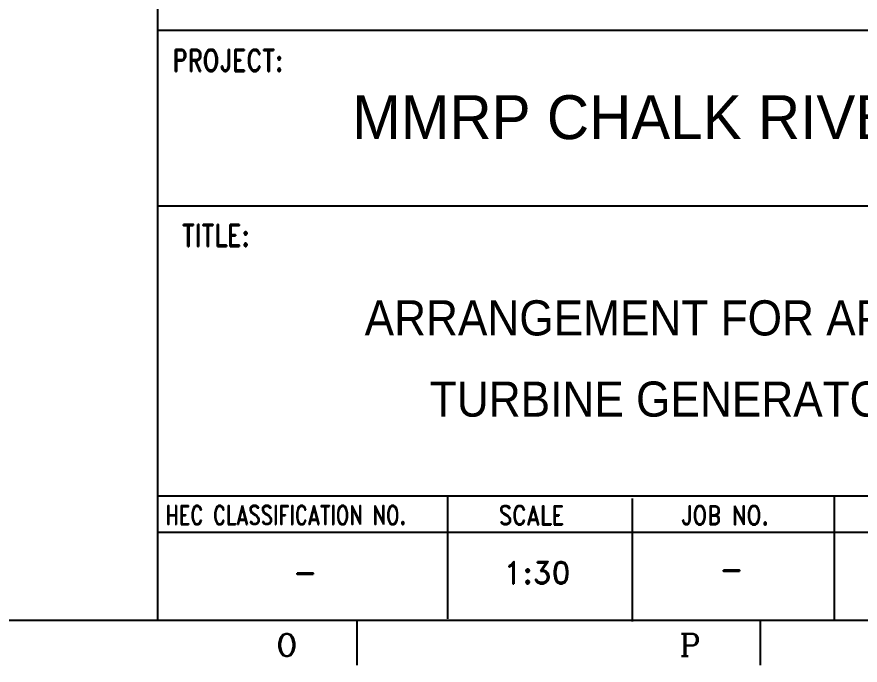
# Model space of a CAD drawing. Header units: millimetres. Extents: x 2448621 to 2484291, y -423869 to -398639.
# Drawn here: x 2476928 to 2480998, y -423558 to -420429 of the extents above; entities that cross this region are included whole.
import ezdxf
from ezdxf.enums import TextEntityAlignment as Align

# ---------------------------------------------------------------- set-up
doc = ezdxf.new("R2010")
doc.units = ezdxf.units.MM
doc.header["$LTSCALE"] = 30
doc.layers.add('1', color=7, linetype='Continuous')
doc.layers.add('TAN-TIT', color=30, linetype='Continuous')
doc.styles.add('COM', font='COMPLEX', dxfattribs={"height": 5})
doc.styles.add('KJR', font='arial.ttf', dxfattribs={"width": 0.8})
doc.styles.add('RD', font='sanss___.ttf')
doc.styles.add('RD20', font='ROMAND.SHX', dxfattribs={"width": 0.8, "height": 2})
doc.styles.add('RD6', font='ROMAND.shx', dxfattribs={"width": 0.83, "height": 6})

# ---------------------------------------------------------------- blocks, each defined once
blk = doc.blocks.new('BORDER')
at = {"layer": 'TAN-TIT'}
for p, q in [((193237, 44987), (193237, 3520)), ((193237, 22508), (232823, 22508)), ((193237, 16852), (232823, 16852)), ((193237, 7521), (232823, 7521)), ((202568, 7521), (202568, 3563)), ((208506, 7436), (208506, 3477)), ((215010, 7479), (215010, 3520)), ((232823, 6348), (193237, 6348)), ((4977, 3520), (232823, 3520)), ((199656, 3520), (199656, 2078)), ((212634, 3520), (212634, 2078))]:
    blk.add_line(p, q, dxfattribs=at)
at = {"style": 'KJR', "width": 0.9519}
blk.add_text('MMRP CHALK RIVER PROJECT', height=1413.79, dxfattribs=at).set_placement((199500, 19000), (227600, 19000), align=Align.FIT)
at = {"layer": 'TAN-TIT', "style": 'RD6'}
for s, height, width, p in [('PROJECT:', 706.9, 0.8, (193724, 21182)), ('TITLE:', 706.9, 0.8, (194025, 15551)), ('HEC CLASSIFICATION NO.', 612, 0.75, (193489, 6598)), ('SCALE', 612, 0.83, (204216, 6594)), ('JOB NO.', 612, 0.83, (210080, 6594))]:
    blk.add_text(s, height=height, dxfattribs=dict(at, width=width)).set_placement(p)
at = {"layer": 'TAN-TIT', "style": 'COM'}
for s, p in [('O', (197060, 2366)), ('P', (210039, 2366))]:
    blk.add_text(s, height=721, dxfattribs=at).set_placement(p)

msp = doc.modelspace()

# ---------------------------------------------------------------- block references
at = {"layer": '1', "xscale": 0.15, "yscale": 0.15, "zscale": 0.15}
msp.add_blockref('BORDER', (2448621.4, -423869.4), dxfattribs=at)

# ---------------------------------------------------------------- texts
at = {"style": 'RD', "width": 0.9}
for s, p in [('ARRANGEMENT FOR AP BUILDING (19/21)', (2478606.8, -421966.7)), ('TURBINE GENERATOR FOUNDATION', (2478921.5, -422358.6))]:
    msp.add_text(s, height=169.655, dxfattribs=at).set_placement(p)
at = {"style": 'RD20'}
for s, height, p in [('1:30', 106.03, (2479438.9, -423164.8)), ('-', 106, (2478320.5, -423164.8)), ('-', 106, (2480377.6, -423150.1))]:
    msp.add_text(s, height=height, dxfattribs=at).set_placement(p, align=Align.CENTER)

doc.saveas('drawing.dxf')
